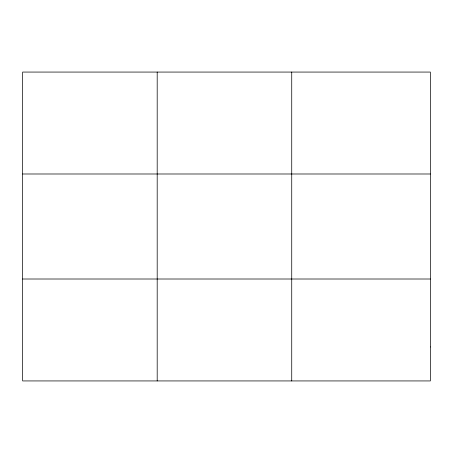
<?xml version="1.0" encoding="UTF-8"?>
<svg xmlns="http://www.w3.org/2000/svg" width="453" height="453" viewBox="0 0 453 453"><rect width="100%" height="100%" fill="white"/><g stroke="black" fill="none" stroke-linecap="round" stroke-linejoin="round"><path stroke-width="0.68" d="M157.191 380.933L157.191 72.067M291.732 380.933L291.732 72.067M22.65 173.992L430.35 173.992M22.65 279.008L430.35 279.008M430.35 346.958L430.35 380.933L22.65 380.933L22.65 72.067L430.35 72.067L430.35 346.958"/></g></svg>
